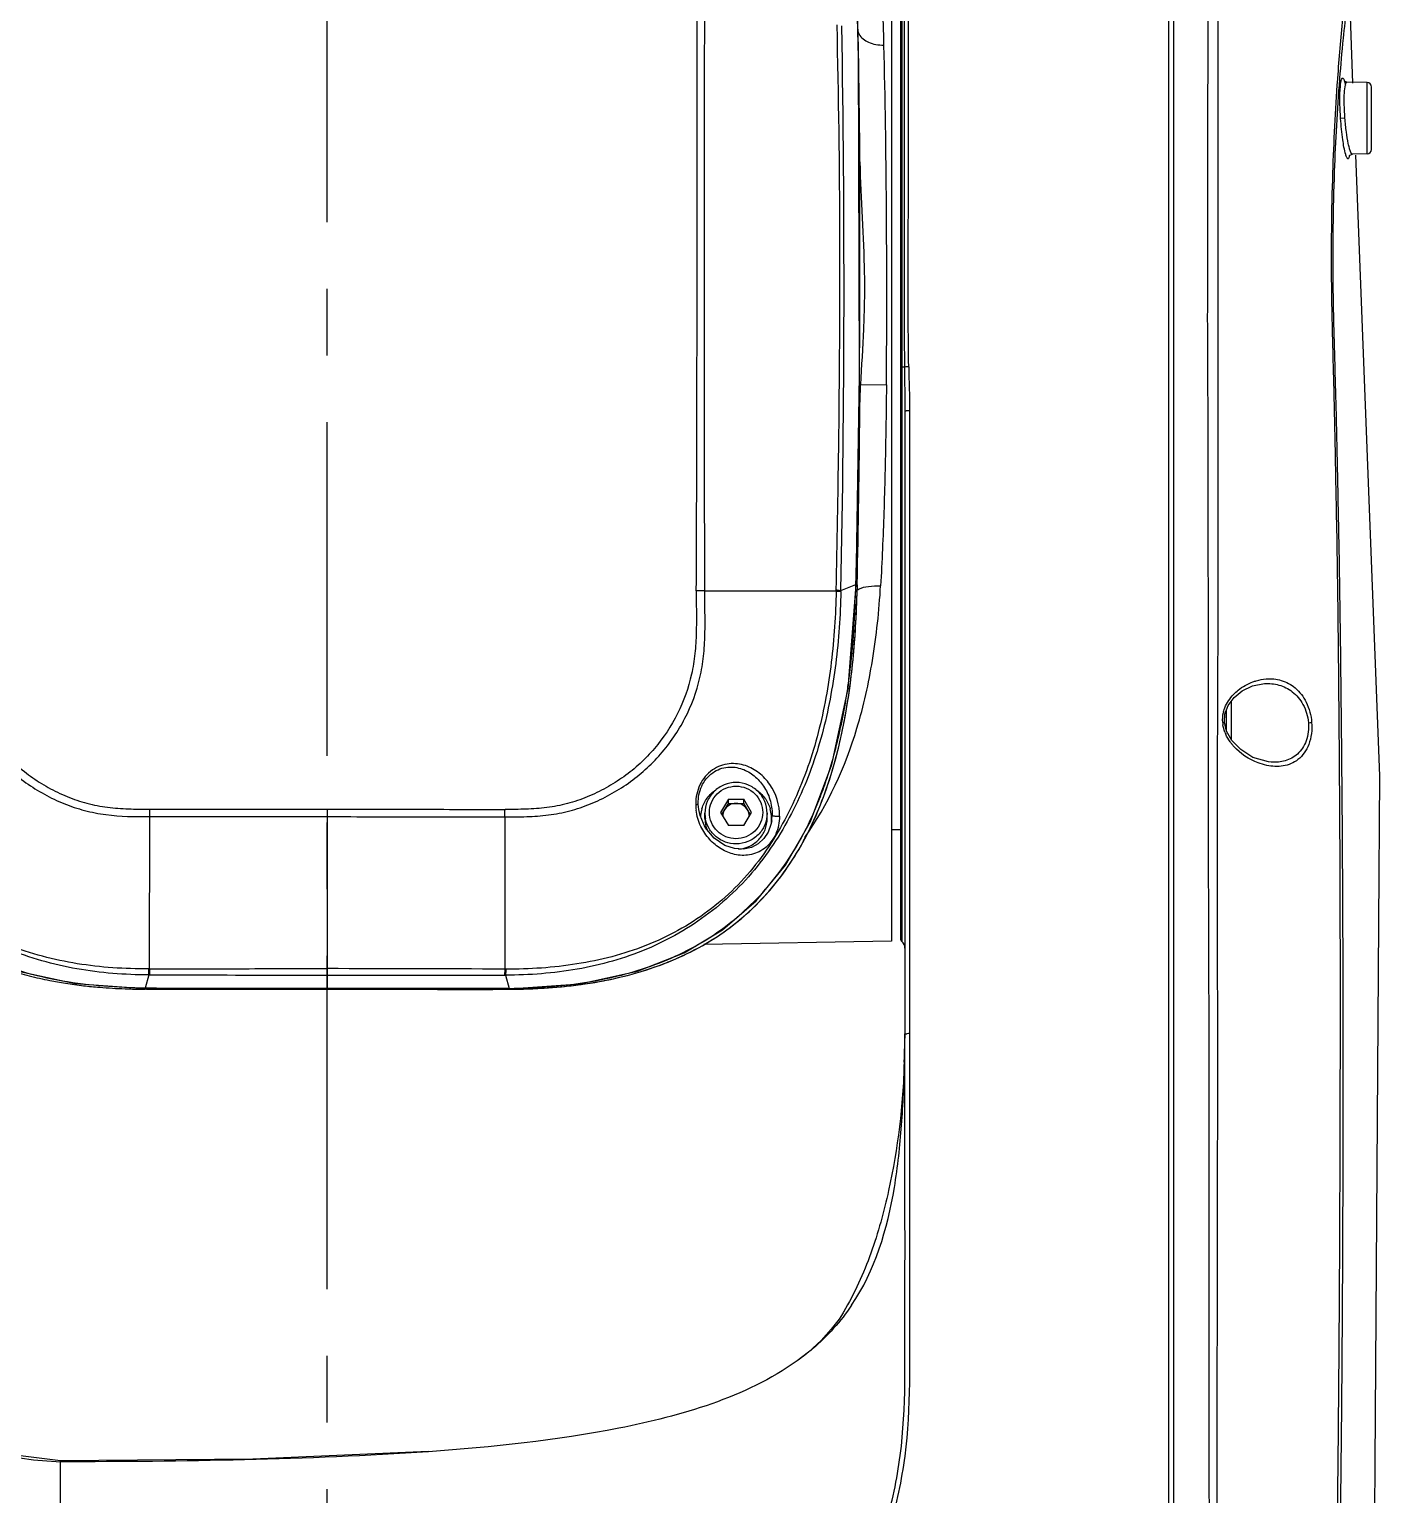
# Model space of a CAD drawing. Header units: millimetres. Extents: x 5828 to 6704, y 123 to 421.
# Drawn here: x 6362.59 to 6370.18, y 271.74 to 279.99 of the extents above; entities that cross this region are included whole.
import ezdxf

# ---------------------------------------------------------------- set-up
doc = ezdxf.new("R2010")
doc.units = ezdxf.units.MM
doc.linetypes.add('CENTER', pattern=[0.6, 0.375, -0.075, 0.075, -0.075])
doc.layers.add('中心线', color=7, linetype='Continuous')
doc.layers.add('外形图', color=7, linetype='Continuous')

msp = doc.modelspace()

# ---------------------------------------------------------------- linework, layer by layer
at = {"layer": '中心线', "linetype": 'CENTER', "ltscale": 5}
msp.add_line((6364.2624, 227.9015), (6364.2624, 284.2012), dxfattribs=at)
at = {"layer": '外形图', "color": 7, "linetype": 'Continuous'}
for p, q in [((6367.2507, 279.8651), (6367.2003, 281.7132)), ((6367.4374, 281.7116), (6367.4374, 274.8586)), ((6367.4874, 281.2616), (6367.4874, 274.8747)), ((6367.4959, 281.1073), (6367.4958, 274.856)), ((6368.9974, 265.6847), (6368.9974, 281.0955)), ((6369.0242, 281.1024), (6369.0242, 269.1955)), ((6370.0332, 279.6844), (6370.0127, 280.2149)), ((6367.2498, 279.8949), (6367.2482, 279.9871)), ((6367.2499, 279.8949), (6367.2484, 279.9871)), ((6367.2508, 279.8397), (6367.2499, 279.8949)), ((6367.2572, 278.0427), (6367.2507, 279.8651)), ((6369.9459, 279.7125), (6369.9454, 279.706)), ((6369.9578, 279.7115), (6369.9573, 279.7051)), ((6370.1129, 279.6875), (6369.9991, 279.6895)), ((6370.1129, 279.2866), (6370.1129, 279.6875)), ((6370.1374, 279.3116), (6370.1374, 279.6625)), ((6369.9879, 279.4871), (6369.9636, 279.4854)), ((6370.1129, 279.2866), (6370.0296, 279.2852)), ((6367.2572, 279.2395), (6367.2571, 279.2424)), ((6367.2574, 279.2395), (6367.2574, 279.2424)), ((6367.2595, 279.2424), (6367.2595, 279.2396)), ((6367.2376, 276.8632), (6367.2572, 278.0427)), ((6367.5094, 278.087), (6367.5099, 278.0531)), ((6367.5099, 278.0531), (6367.5105, 278.0195)), ((6367.5105, 278.0195), (6367.511, 277.9859)), ((6367.2544, 277.8168), (6367.2559, 277.9647)), ((6367.2634, 277.9885), (6367.4087, 277.9871)), ((6367.2591, 277.8344), (6367.2592, 277.8441)), ((6367.5124, 277.8386), (6367.5124, 274.3134)), ((6367.5385, 277.841), (6367.538, 274.3381)), ((6367.1522, 276.8309), (6367.2367, 276.8644)), ((6367.1924, 276.2802), (6367.2376, 276.8632)), ((6367.2355, 276.8355), (6367.2367, 276.8644)), ((6367.2358, 276.8354), (6367.2367, 276.8644)), ((6367.2367, 276.8644), (6367.2376, 276.8632)), ((6367.2441, 276.863), (6367.2436, 276.837)), ((6366.3864, 276.8283), (6367.1256, 276.8278)), ((6367.1256, 276.8278), (6367.1257, 276.8341)), ((6369.535, 276.3074), (6369.5353, 276.3074)), ((6369.3315, 276.184), (6369.3647, 276.2285)), ((6369.3474, 276.2053), (6369.3474, 275.9939)), ((6369.2182, 276.1621), (6369.2181, 276.0121)), ((6369.3102, 276.0891), (6369.3129, 276.1344)), ((6369.3129, 276.1344), (6369.3315, 276.184)), ((6369.3224, 276.0383), (6369.3224, 276.1597)), ((6369.3219, 276.0392), (6369.3102, 276.0891)), ((6369.3514, 275.9869), (6369.3219, 276.0392)), ((6369.4013, 275.9354), (6369.3514, 275.9869)), ((6366.3496, 275.6296), (6366.3496, 275.6327)), ((6366.3524, 275.5982), (6366.3496, 275.6296)), ((6366.5191, 275.6561), (6366.4758, 275.5823)), ((6366.4824, 275.571), (6366.5191, 275.6335)), ((6366.5191, 275.6335), (6366.5191, 275.6561)), ((6366.5191, 275.6561), (6366.6057, 275.6561)), ((6366.5191, 275.6335), (6366.6057, 275.6335)), ((6366.6057, 275.6335), (6366.6057, 275.6561)), ((6366.649, 275.5823), (6366.6057, 275.6561)), ((6366.6057, 275.6335), (6366.6424, 275.571)), ((6363.2623, 275.5587), (6363.2618, 274.7023)), ((6363.2623, 275.5587), (6363.2622, 275.2494)), ((6364.2623, 275.5586), (6364.2618, 274.5897)), ((6364.2624, 275.6004), (6364.2623, 275.5586)), ((6365.2623, 275.5574), (6365.2618, 274.701)), ((6366.3525, 275.5979), (6366.3524, 275.5982)), ((6366.3597, 275.5648), (6366.3524, 275.5982)), ((6366.3893, 275.4977), (6366.3597, 275.5648)), ((6366.3874, 275.5475), (6366.3874, 275.5779)), ((6366.4758, 275.5823), (6366.5191, 275.5084)), ((6366.6057, 275.5084), (6366.649, 275.5823)), ((6366.7374, 275.5475), (6366.7374, 275.5779)), ((6366.7657, 275.5688), (6366.7656, 275.5654)), ((6366.6057, 275.5084), (6366.5191, 275.5084)), ((6366.7629, 275.5359), (6366.7629, 275.5358)), ((6367.4374, 275.4871), (6367.4874, 275.4871)), ((6367.4374, 274.8586), (6366.3811, 274.8401)), ((6363.2586, 274.6683), (6363.2383, 274.5937)), ((6363.2586, 274.6683), (6363.2639, 274.6683)), ((6365.2597, 274.667), (6365.2651, 274.667)), ((6365.2651, 274.667), (6365.2853, 274.5924)), ((6363.2383, 274.5938), (6363.2383, 274.5915)), ((6363.2383, 274.5915), (6363.4012, 274.5906)), ((6363.2451, 274.588), (6363.2383, 274.588)), ((6363.2451, 274.5876), (6363.2383, 274.5877)), ((6363.3995, 274.5872), (6363.2451, 274.5873)), ((6363.4012, 274.5906), (6364.2618, 274.5897)), ((6364.2618, 274.5877), (6364.264, 274.5877)), ((6364.2618, 274.5871), (6364.264, 274.5871)), ((6365.2853, 274.5924), (6365.2853, 274.5902)), ((6365.2853, 274.5908), (6365.3004, 274.5912)), ((6365.2853, 274.588), (6365.3005, 274.5882)), ((6367.5103, 274.205), (6367.512, 274.3018)), ((6367.512, 274.3018), (6367.5124, 274.3371)), ((6367.5383, 274.3381), (6367.5382, 274.3373)), ((6367.5383, 274.3381), (6367.5383, 274.3373)), ((6367.5091, 274.1771), (6367.5103, 274.205)), ((6367.5097, 274.1771), (6367.5103, 274.205)), ((6367.5124, 272.7854), (6367.5124, 272.7921)), ((6367.5382, 272.7919), (6367.5382, 272.7861)), ((6367.5382, 272.7919), (6367.5382, 272.7861)), ((6362.7624, 271.9361), (6362.7624, 271.9361)), ((6362.7624, 271.9306), (6362.7624, 271.9361)), ((6362.7624, 270.0441), (6362.7624, 271.9306))]:
    msp.add_line(p, q, dxfattribs=at)
for points in [[(6369.9991, 279.6895), (6369.9971, 279.6896), (6369.9853, 279.6948), (6369.9833, 279.6971)], [(6369.9428, 267.0403), (6370.155, 271.3683), (6370.1834, 275.7884), (6370.0488, 279.2796)], [(6370.0126, 279.2782), (6370.0116, 279.275), (6370.0146, 279.279), (6370.0296, 279.2852)], [(6367.5382, 277.841), (6367.5381, 275.5073), (6367.5383, 274.3381)], [(6365.2853, 274.5902), (6365.6839, 274.6187), (6366.0079, 274.6894), (6366.2697, 274.7918), (6366.4868, 274.9221), (6366.6764, 275.086), (6366.8405, 275.2852), (6366.981, 275.5312), (6367.1012, 275.8518), (6367.1924, 276.2802)], [(6369.3647, 276.2285), (6369.4102, 276.2658), (6369.4679, 276.2939), (6369.535, 276.3074)], [(6369.5722, 275.8648), (6369.5579, 275.8662), (6369.4703, 275.8922), (6369.4013, 275.9354)], [(6366.7629, 275.5358), (6366.7586, 275.5144), (6366.7423, 275.4706), (6366.7189, 275.4352), (6366.6875, 275.4061), (6366.6487, 275.3858), (6366.6043, 275.3761), (6366.5545, 275.3786), (6366.4992, 275.3967), (6366.4393, 275.4371), (6366.3893, 275.4977)], [(6362.2501, 274.7964), (6362.5159, 274.6916), (6362.8453, 274.6198), (6363.2383, 274.5915)], [(6364.2618, 274.5896), (6365.1243, 274.5895), (6365.2853, 274.5902)], [(6367.5102, 274.2005), (6367.5098, 274.1867), (6367.5095, 274.1771)], [(6367.1677, 272.7725), (6367.1649, 272.7677), (6367.1421, 272.7329), (6367.0985, 272.6755), (6367.0413, 272.6122), (6366.9705, 272.5471), (6366.9063, 272.4973)], [(6362.7624, 271.9358), (6362.415, 271.978), (6362.0449, 272.0961), (6361.9777, 272.1275)], [(6364.8317, 271.9869), (6363.8432, 271.9455), (6362.7624, 271.9361)]]:
    msp.add_lwpolyline(points, dxfattribs=at)
for centre, radius, start, end in [((6290.0438, 278.6867), 77.2156, 0.96495, 1.507133), ((6283.7242, 278.5493), 83.4457, 358.820031, 1.000378), ((6288.2093, 278.5621), 79.0531, 0.49308, 1.032861), ((6289.9656, 278.6873), 77.2938, 0.411466, 0.854289), ((6370.1124, 279.6625), 0.025, 0, 89), ((6370.1124, 279.3116), 0.025, 271, 0), ((6290.8862, 278.6856), 76.3733, 359.549898, 0.415589), ((6288.2196, 278.5621), 79.0428, 358.76833, 359.472539), ((6348.1692, 277.4306), 19.0759, 358.29921, 358.65382), ((6366.3153, 274.3673), 2.462, 88.34461, 89.44737), ((6364.089, 276.8918), 3.0638, 358.73835, 358.86026), ((6363.5249, 276.8195), 3.7053, 350.94043, 352.28381), ((6369.5495, 276.0653), 0.261, 135.75283, 138.4648), ((6369.4821, 276.104), 0.1824, 166.24301, 167.13634), ((6369.4928, 276.1053), 0.1933, 185.02057, 188.90282), ((6369.5176, 276.1105), 0.2187, 200.38816, 203.56233), ((6369.5135, 279.577), 3.5002, 274.40234, 274.70625), ((6369.5902, 276.1581), 0.3057, 218.62759, 221.93562), ((6364.662, 276.5766), 2.5418, 341.66011, 345.10081), ((6364.8934, 276.5003), 2.2981, 338.88432, 341.6484), ((6366.5849, 275.6304), 0.2494, 179.94509, 181.07179), ((6366.6069, 275.6289), 0.2714, 180.66923, 187.07484), ((6366.8815, 275.605), 3.6194, 180.0694, 180.73272), ((6361.6226, 275.6085), 3.6401, 359.19577, 359.85531), ((6366.5579, 275.5473), 0.1955, 165.58985, 177.44764), ((6366.5562, 275.5477), 0.1938, 163.31648, 165.58084), ((6366.5577, 275.578), 0.1702, 180.02271, 190.17055), ((6366.56, 275.5597), 0.0726, 169.82427, 179.32838), ((6366.5648, 275.5597), 0.0726, 0.67162, 10.17573), ((6366.567, 275.5473), 0.1954, 5.10256, 16.65669), ((6366.5692, 275.5475), 0.1933, 359.9702, 5.10189), ((6366.5697, 275.5475), 0.1927, 356.52725, 359.95744), ((6366.5188, 275.573), 0.2469, 351.37239, 358.2391), ((6366.5678, 275.5476), 0.1946, 353.37452, 356.52843), ((6367.5124, 274.8747), 0.025, 180, 228.18969), ((6367.4624, 274.8188), 0.05, 0, 48.18969), ((6363.0955, 276.6743), 2.0747, 254.18581, 255.79917), ((6363.1251, 276.7935), 2.1976, 255.81384, 258.88728), ((6363.1506, 276.921), 2.3276, 258.87648, 261.10242), ((6363.2635, 277.3403), 2.6381, 269.84277, 269.96356), ((6363.9698, -18.0404), 292.7442, 89.747129, 89.942849), ((6365.2636, 277.3391), 2.6381, 269.96178, 270.08257), ((6365.344, 276.9646), 2.3675, 277.11015, 281.83978), ((6365.3966, 276.7038), 2.1015, 281.89438, 284.35402), ((6363.1704, 277.0494), 2.4575, 261.11036, 263.49769), ((6363.2024, 277.3316), 2.7415, 263.50086, 265.39824), ((6363.2481, 277.9356), 3.3473, 265.44743, 267.89854), ((6363.2989, 279.2256), 4.6383, 267.85632, 268.90723), ((6363.3226, 280.3472), 5.7601, 268.8845, 269.16148), ((6363.9979, -143.3121), 417.8992, 89.963826, 90.08205), ((6365.1865, 282.0811), 7.4937, 270.52902, 270.75512), ((6365.2295, 278.7085), 4.1164, 270.77568, 271.59823), ((6365.3462, 277.0983), 2.507, 277.34493, 278.1172), ((6362.6717, 274.3375), 4.8407, 359.69956, 359.8962), ((6367.5372, 273.7925), 0.5456, 89.88824, 91.25498)]:
    msp.add_arc(centre, radius, start, end, dxfattribs=at)
for points, knots in [([(6367.3945, 279.898), (6367.3906, 280.0507), (6367.3833, 280.2681), (6367.3631, 280.5412), (6367.3445, 280.7087), (6367.3217, 280.8488), (6367.2954, 280.9602), (6367.2702, 281.0341), (6367.2485, 281.0774), (6367.2376, 281.0938), (6367.232, 281.1004)], [0, 0, 0, 0, 0.374497, 0.533436, 0.671563, 0.7878, 0.881402, 0.952012, 0.97877, 1, 1, 1, 1]), ([(6367.5083, 281.0598), (6367.5096, 280.7055), (6367.509, 279.7145), (6367.5074, 278.7236), (6367.5094, 278.087)], [0, 0, 0, 0, 0.357581, 1, 1, 1, 1]), ([(6367.5337, 278.0892), (6367.5315, 278.2716), (6367.5295, 278.5434), (6367.532, 278.9023), (6367.5319, 279.243), (6367.5324, 279.6419), (6367.5337, 280.1797), (6367.5325, 280.6659), (6367.5329, 281.0047), (6367.5315, 281.1175)], [0, 0, 0, 0, 0.180723, 0.269269, 0.355458, 0.518321, 0.664355, 0.88825, 1, 1, 1, 1]), ([(6369.2205, 281.0889), (6369.2199, 281.0889), (6369.2206, 281.0866), (6369.2202, 281.0848), (6369.2203, 281.0798), (6369.22, 281.0719), (6369.22, 281.0595), (6369.2198, 281.0437), (6369.2197, 281.0155), (6369.2196, 280.9717), (6369.2195, 280.9089), (6369.2193, 280.8329), (6369.219, 280.744), (6369.2185, 280.6426), (6369.2179, 280.5291), (6369.2171, 280.355), (6369.2168, 280.1112), (6369.2161, 279.7906), (6369.2148, 279.437), (6369.2148, 279.057), (6369.2144, 278.6577), (6369.2131, 278.247), (6369.2178, 277.6922), (6369.216, 277.1361), (6369.2192, 276.5797), (6369.2187, 276.3013), (6369.2184, 276.1621)], [0, 0, 0, 0, 0.000355, 0.000801, 0.001426, 0.003214, 0.00572, 0.00894, 0.012872, 0.022863, 0.035632, 0.051091, 0.069162, 0.089769, 0.112834, 0.138264, 0.195794, 0.261282, 0.333492, 0.411082, 0.492671, 0.576631, 0.661198, 0.830496, 0.915233, 1, 1, 1, 1]), ([(6369.2701, 281.0716), (6369.2696, 281.0719), (6369.2706, 281.0673), (6369.2695, 281.0641), (6369.2701, 281.0539), (6369.2698, 281.0418), (6369.27, 281.0254), (6369.27, 280.9967), (6369.2704, 280.9518), (6369.2708, 280.8876), (6369.2712, 280.8098), (6369.2715, 280.7188), (6369.2716, 280.6151), (6369.2716, 280.4992), (6369.2718, 280.3215), (6369.2727, 280.073), (6369.2731, 279.7465), (6369.2726, 279.3871), (6369.2735, 279.0017), (6369.2733, 278.5976), (6369.272, 278.1829), (6369.2741, 277.7638), (6369.2719, 277.3438), (6369.272, 276.9235), (6369.2725, 276.503), (6369.2702, 276.0823), (6369.2687, 275.6614), (6369.2688, 275.0999), (6369.2716, 274.1168), (6369.2683, 272.993), (6369.2675, 271.8691), (6369.2688, 271.0261), (6369.2678, 270.1831), (6369.2695, 269.6211), (6369.2695, 269.3402)], [0, 0, 0, 0, 0.00015, 0.000609, 0.001376, 0.002451, 0.003833, 0.005521, 0.009809, 0.015293, 0.021939, 0.029709, 0.038562, 0.048459, 0.059361, 0.083998, 0.11201, 0.142848, 0.175901, 0.21058, 0.246173, 0.281953, 0.31775, 0.353575, 0.389425, 0.425285, 0.461163, 0.497057, 0.568877, 0.712568, 0.784428, 0.856292, 0.928149, 1, 1, 1, 1]), ([(6366.339, 276.8292), (6366.3406, 277.1416), (6366.3422, 277.7662), (6366.3443, 279.0148), (6366.3443, 279.951), (6366.3413, 280.575)], [0, 0, 0, 0, 0.250205, 0.500283, 1, 1, 1, 1]), ([(6366.3864, 276.8283), (6366.3862, 277.1407), (6366.3847, 277.7655), (6366.3844, 278.7023), (6366.3847, 279.6384), (6366.3873, 280.2623), (6366.3889, 280.5741)], [0, 0, 0, 0, 0.250238, 0.500337, 0.750271, 1, 1, 1, 1]), ([(6369.9954, 280.2282), (6369.9869, 280.1682), (6369.9692, 279.9963), (6369.954, 279.8243), (6369.9459, 279.7125)], [0, 0, 0, 0, 0.351002, 1, 1, 1, 1]), ([(6370.0127, 280.2147), (6370.0122, 280.2223), (6369.9994, 280.1394), (6369.9954, 280.097), (6369.9735, 279.9056), (6369.9637, 279.7866), (6369.9578, 279.7115)], [0, 0, 0, 0, 0.044754, 0.231503, 0.553661, 1, 1, 1, 1]), ([(6367.1257, 276.8341), (6367.1315, 277.099), (6367.1434, 277.7611), (6367.1507, 278.8202), (6367.1404, 279.6145), (6367.1307, 280.0114)], [0, 0, 0, 0, 0.25015, 0.62516, 1, 1, 1, 1]), ([(6367.2544, 279.9593), (6367.2653, 279.9389), (6367.299, 279.9152), (6367.3494, 279.9006), (6367.3792, 279.898), (6367.3945, 279.898)], [0, 0, 0, 0, 0.439252, 0.710324, 1, 1, 1, 1]), ([(6367.4087, 277.9871), (6367.4111, 278.3235), (6367.4108, 278.9606), (6367.4023, 279.5976), (6367.3945, 279.898)], [0, 0, 0, 0, 0.528201, 1, 1, 1, 1]), ([(6369.9454, 279.706), (6369.9328, 279.5309), (6369.9132, 279.1437), (6369.9079, 278.6425), (6369.9182, 278.2027), (6369.9278, 277.8606), (6369.9339, 277.5173), (6369.9433, 277.0593), (6369.9505, 276.486), (6369.9563, 275.7974), (6369.9601, 275.108), (6369.9608, 274.1875), (6369.9577, 273.0357), (6369.948, 271.8832), (6369.9371, 270.9607), (6369.9243, 270.2686), (6369.9101, 269.5766), (6369.8962, 269.1153), (6369.8891, 268.8847)], [0, 0, 0, 0, 0.048658, 0.107431, 0.138878, 0.170589, 0.202292, 0.234042, 0.297585, 0.36121, 0.424914, 0.488678, 0.616358, 0.744184, 0.808133, 0.872092, 0.936049, 1, 1, 1, 1]), ([(6369.9573, 279.7051), (6369.9439, 279.5331), (6369.9225, 279.1499), (6369.9162, 278.6527), (6369.9269, 278.2137), (6369.9371, 277.8712), (6369.9444, 277.5275), (6369.954, 277.0688), (6369.9627, 276.4948), (6369.9699, 275.8053), (6369.9746, 275.115), (6369.9771, 274.1934), (6369.9752, 273.0403), (6369.9642, 271.6556), (6369.9446, 270.5013), (6369.9218, 269.5777), (6369.9061, 269.116), (6369.8981, 268.8851)], [0, 0, 0, 0, 0.047825, 0.106341, 0.137795, 0.169558, 0.201311, 0.233106, 0.29674, 0.360452, 0.424243, 0.488089, 0.615925, 0.743895, 0.87194, 0.935971, 1, 1, 1, 1]), ([(6369.9636, 279.4854), (6369.9613, 279.5189), (6369.9588, 279.5791), (6369.9598, 279.6395), (6369.9621, 279.666)], [0, 0, 0, 0, 0.557783, 1, 1, 1, 1]), ([(6369.9621, 279.666), (6369.9626, 279.6714), (6369.9636, 279.6811), (6369.9656, 279.6939), (6369.9681, 279.7035), (6369.9703, 279.7097), (6369.9741, 279.7136), (6369.9787, 279.711), (6369.9815, 279.7054), (6369.9834, 279.7007), (6369.9844, 279.6978)], [0, 0, 0, 0, 0.237275, 0.42902, 0.572926, 0.669023, 0.724904, 0.77644, 0.86483, 1, 1, 1, 1]), ([(6369.9879, 279.4871), (6369.9859, 279.5129), (6369.9835, 279.5608), (6369.9837, 279.623), (6369.988, 279.6644), (6369.9926, 279.6837), (6369.9971, 279.6895), (6369.9991, 279.6895)], [0, 0, 0, 0, 0.377859, 0.697531, 0.911937, 0.970823, 1, 1, 1, 1]), ([(6369.9844, 279.6978), (6369.985, 279.6961), (6369.9875, 279.688), (6369.9895, 279.6796), (6369.9909, 279.6731)], [0, 0, 0, 0, 0.210319, 1, 1, 1, 1]), ([(6369.9924, 279.2824), (6369.9843, 279.3096), (6369.9734, 279.3774), (6369.9663, 279.4454), (6369.9636, 279.4854)], [0, 0, 0, 0, 0.414136, 1, 1, 1, 1]), ([(6370.0296, 279.2852), (6370.0274, 279.2852), (6370.0225, 279.291), (6370.0179, 279.3022), (6370.0121, 279.321), (6370.0038, 279.3571), (6369.9948, 279.4132), (6369.9899, 279.4611), (6369.9879, 279.4871)], [0, 0, 0, 0, 0.030565, 0.091508, 0.184824, 0.307883, 0.625809, 1, 1, 1, 1]), ([(6370.0125, 279.2728), (6370.012, 279.2704), (6370.011, 279.2664), (6370.0091, 279.2617), (6370.0068, 279.2585), (6370.0032, 279.2587), (6370.0006, 279.2619), (6369.9963, 279.2695), (6369.994, 279.2769), (6369.9924, 279.2824)], [0, 0, 0, 0, 0.161634, 0.275842, 0.348664, 0.404688, 0.48586, 0.610417, 1, 1, 1, 1]), ([(6367.2595, 279.2396), (6367.2605, 279.1352), (6367.2723, 278.9268), (6367.285, 278.6662), (6367.2847, 278.4575), (6367.2778, 278.2489), (6367.2679, 278.0926), (6367.2634, 277.9884)], [0, 0, 0, 0, 0.249991, 0.499985, 0.62499, 0.74999, 1, 1, 1, 1]), ([(6367.5094, 278.087), (6367.5086, 278.0869), (6367.504, 278.0866), (6367.4995, 278.0865), (6367.4958, 278.0864)], [0, 0, 0, 0, 0.180246, 1, 1, 1, 1]), ([(6367.5337, 278.0892), (6367.5311, 278.0892), (6367.523, 278.0888), (6367.5147, 278.0886), (6367.5094, 278.087)], [0, 0, 0, 0, 0.317052, 1, 1, 1, 1]), ([(6367.4087, 277.9871), (6367.4076, 277.8908), (6367.404, 277.652), (6367.3959, 277.2752), (6367.3835, 276.9948), (6367.3757, 276.857)], [0, 0, 0, 0, 0.255371, 0.633723, 1, 1, 1, 1]), ([(6367.2399, 276.9824), (6367.2432, 277.1215), (6367.2481, 277.3996), (6367.2527, 277.6777), (6367.2544, 277.8168)], [0, 0, 0, 0, 0.499979, 1, 1, 1, 1]), ([(6367.5382, 277.841), (6367.535, 277.841), (6367.5291, 277.8409), (6367.5206, 277.8406), (6367.5162, 277.8397), (6367.5124, 277.8393), (6367.5124, 277.8386)], [0, 0, 0, 0, 0.375535, 0.698095, 0.915869, 1, 1, 1, 1]), ([(6366.9487, 275.4414), (6367.0818, 275.6255), (6367.2312, 275.9598), (6367.3392, 276.4462), (6367.3675, 276.7166), (6367.3757, 276.857)], [0, 0, 0, 0, 0.455983, 0.717657, 1, 1, 1, 1]), ([(6367.2544, 276.8392), (6367.2708, 276.8471), (6367.3117, 276.8564), (6367.3528, 276.8579), (6367.3757, 276.857)], [0, 0, 0, 0, 0.442814, 1, 1, 1, 1]), ([(6363.2586, 274.6683), (6363.1233, 274.6688), (6362.8523, 274.6892), (6362.5239, 274.7817), (6362.2813, 274.902), (6362.1121, 275.0143), (6361.9583, 275.1468), (6361.8243, 275.2991), (6361.71, 275.4665), (6361.6143, 275.645), (6361.5368, 275.8321), (6361.4767, 276.0256), (6361.4322, 276.2233), (6361.3906, 276.4903), (6361.3774, 276.693), (6361.3744, 276.8281)], [0, 0, 0, 0, 0.125223, 0.250322, 0.312899, 0.375388, 0.437824, 0.500249, 0.562683, 0.625076, 0.687463, 0.749891, 0.812385, 0.874902, 1, 1, 1, 1]), ([(6363.2569, 274.7023), (6363.123, 274.7018), (6362.8551, 274.7191), (6362.5287, 274.8033), (6362.2863, 274.9169), (6362.1174, 275.0257), (6361.9648, 275.1566), (6361.833, 275.3087), (6361.7222, 275.4766), (6361.6301, 275.6555), (6361.5558, 275.8423), (6361.479, 276.0991), (6361.4206, 276.4299), (6361.4037, 276.6976), (6361.4009, 276.8315)], [0, 0, 0, 0, 0.12507, 0.249835, 0.312238, 0.374607, 0.437015, 0.499484, 0.562034, 0.624582, 0.687132, 0.749702, 0.874829, 1, 1, 1, 1]), ([(6362.14, 276.831), (6362.1399, 276.7903), (6362.1388, 276.7087), (6362.1372, 276.5864), (6362.1436, 276.4641), (6362.1703, 276.3031), (6362.2413, 276.1102), (6362.3571, 275.9408), (6362.4707, 275.824), (6362.5664, 275.7476), (6362.6703, 275.6828), (6362.7806, 275.6294), (6362.8971, 275.591), (6363.0577, 275.5598), (6363.1808, 275.5582), (6363.2623, 275.5587)], [0, 0, 0, 0, 0.062577, 0.125158, 0.187726, 0.250254, 0.374971, 0.499661, 0.562117, 0.624558, 0.687081, 0.749618, 0.812177, 0.874844, 1, 1, 1, 1]), ([(6362.1874, 276.8319), (6362.1875, 276.7926), (6362.187, 276.714), (6362.1865, 276.5962), (6362.1927, 276.4784), (6362.2176, 276.3232), (6362.2837, 276.1367), (6362.393, 275.9718), (6362.5011, 275.858), (6362.5926, 275.7836), (6362.6924, 275.7208), (6362.7986, 275.6695), (6362.9102, 275.6311), (6363.0264, 275.6091), (6363.1441, 275.6012), (6363.2227, 275.6005), (6363.262, 275.6006)], [0, 0, 0, 0, 0.062593, 0.125192, 0.187773, 0.25032, 0.375087, 0.49979, 0.562242, 0.6247, 0.687176, 0.749678, 0.812203, 0.874764, 0.93737, 1, 1, 1, 1]), ([(6365.2623, 275.5574), (6365.3031, 275.5571), (6365.3847, 275.5577), (6365.507, 275.5657), (6365.6275, 275.5885), (6365.7437, 275.6276), (6365.854, 275.6806), (6365.9581, 275.7449), (6366.0538, 275.8213), (6366.1679, 275.9377), (6366.2838, 276.1072), (6366.3555, 276.3001), (6366.3821, 276.4612), (6366.3884, 276.5836), (6366.388, 276.706), (6366.3866, 276.7875), (6366.3864, 276.8283)], [0, 0, 0, 0, 0.062587, 0.125178, 0.187721, 0.250249, 0.312728, 0.37519, 0.437622, 0.500051, 0.624776, 0.749696, 0.812252, 0.874838, 0.937447, 1, 1, 1, 1]), ([(6366.339, 276.8292), (6366.3388, 276.7899), (6366.3392, 276.7113), (6366.3395, 276.5935), (6366.3332, 276.4757), (6366.3081, 276.3205), (6366.2417, 276.1341), (6366.1323, 275.9693), (6366.0239, 275.8558), (6365.9324, 275.7814), (6365.8325, 275.7188), (6365.7263, 275.6675), (6365.6145, 275.6293), (6365.4984, 275.6075), (6365.3806, 275.5998), (6365.302, 275.5991), (6365.2627, 275.5993)], [0, 0, 0, 0, 0.062592, 0.125191, 0.187772, 0.250319, 0.375086, 0.499792, 0.562243, 0.624701, 0.687181, 0.749686, 0.81221, 0.874767, 0.93737, 1, 1, 1, 1]), ([(6367.1521, 276.8244), (6367.1491, 276.6893), (6367.1354, 276.4866), (6367.0935, 276.2197), (6367.0488, 276.0221), (6366.9885, 275.8288), (6366.9108, 275.6419), (6366.8149, 275.4635), (6366.7003, 275.2964), (6366.5662, 275.144), (6366.4124, 275.0114), (6366.2427, 274.8998), (6366.0001, 274.7792), (6365.7369, 274.7059), (6365.4683, 274.6722), (6365.3328, 274.6672), (6365.2651, 274.667)], [0, 0, 0, 0, 0.125065, 0.187569, 0.250022, 0.312419, 0.374771, 0.437131, 0.499548, 0.562002, 0.624434, 0.686971, 0.749575, 0.874662, 0.937328, 1, 1, 1, 1]), ([(6367.1256, 276.8278), (6367.1225, 276.6939), (6367.1098, 276.493), (6367.07, 276.228), (6367.0273, 276.0315), (6366.9696, 275.839), (6366.895, 275.6523), (6366.8027, 275.4737), (6366.6917, 275.3059), (6366.5596, 275.154), (6366.4071, 275.0228), (6366.2377, 274.9147), (6365.9952, 274.8009), (6365.6686, 274.7174), (6365.4007, 274.7003), (6365.2668, 274.701)], [0, 0, 0, 0, 0.125149, 0.187735, 0.250301, 0.312843, 0.375365, 0.43789, 0.500423, 0.562925, 0.625339, 0.687753, 0.750186, 0.874934, 1, 1, 1, 1]), ([(6365.2853, 274.5875), (6365.3571, 274.5884), (6365.5005, 274.5928), (6365.7148, 274.6149), (6365.9263, 274.6558), (6366.1325, 274.7181), (6366.3299, 274.804), (6366.5131, 274.9167), (6366.6769, 275.0557), (6366.8176, 275.2173), (6366.9339, 275.3967), (6367.0571, 275.6526), (6367.1603, 275.9931), (6367.2246, 276.4131), (6367.2406, 276.6957), (6367.2436, 276.837)], [0, 0, 0, 0, 0.063014, 0.126021, 0.189005, 0.251954, 0.314838, 0.377592, 0.44023, 0.502748, 0.56514, 0.627432, 0.751688, 0.875859, 1, 1, 1, 1]), ([(6365.7002, 274.6163), (6365.8249, 274.6341), (6366.0721, 274.6884), (6366.4201, 274.8419), (6366.7165, 275.0801), (6366.9389, 275.3862), (6367.087, 275.7315), (6367.1783, 276.0943), (6367.2278, 276.4644), (6367.2409, 276.7128), (6367.2436, 276.837)], [0, 0, 0, 0, 0.126143, 0.251962, 0.377298, 0.502179, 0.626776, 0.751232, 0.87563, 1, 1, 1, 1]), ([(6367.1256, 276.8278), (6367.1285, 276.8275), (6367.1373, 276.8266), (6367.1462, 276.8257), (6367.1521, 276.8244)], [0, 0, 0, 0, 0.32249, 1, 1, 1, 1]), ([(6367.1257, 276.8341), (6367.1286, 276.8339), (6367.1374, 276.833), (6367.1463, 276.8321), (6367.1522, 276.8309)], [0, 0, 0, 0, 0.322628, 1, 1, 1, 1]), ([(6367.1966, 276.322), (6367.2081, 276.4071), (6367.2254, 276.578), (6367.233, 276.7496), (6367.2358, 276.8354)], [0, 0, 0, 0, 0.499988, 1, 1, 1, 1]), ([(6367.2417, 276.8316), (6367.2427, 276.8323), (6367.2467, 276.8352), (6367.251, 276.8376), (6367.2544, 276.8392)], [0, 0, 0, 0, 0.231985, 1, 1, 1, 1]), ([(6369.3625, 276.2474), (6369.3704, 276.2555), (6369.4024, 276.2844), (6369.4408, 276.3059), (6369.4706, 276.3169)], [0, 0, 0, 0, 0.262964, 1, 1, 1, 1]), ([(6369.4706, 276.3169), (6369.4767, 276.3191), (6369.5007, 276.3271), (6369.5258, 276.3319), (6369.5446, 276.3334)], [0, 0, 0, 0, 0.255646, 1, 1, 1, 1]), ([(6369.5353, 276.3074), (6369.5626, 276.3088), (6369.6187, 276.3036), (6369.6981, 276.2641), (6369.76, 276.1889), (6369.7791, 276.1226), (6369.7821, 276.0871)], [0, 0, 0, 0, 0.223964, 0.452822, 0.707771, 1, 1, 1, 1]), ([(6369.5446, 276.3334), (6369.5731, 276.3357), (6369.6326, 276.3305), (6369.7159, 276.2853), (6369.7787, 276.2005), (6369.7976, 276.1277), (6369.8006, 276.0886)], [0, 0, 0, 0, 0.217861, 0.443046, 0.700518, 1, 1, 1, 1]), ([(6369.305, 276.1474), (6369.3061, 276.1521), (6369.3114, 276.1706), (6369.3195, 276.1881), (6369.3266, 276.2005)], [0, 0, 0, 0, 0.256059, 1, 1, 1, 1]), ([(6369.3002, 276.0884), (6369.3016, 276.0885), (6369.304, 276.0886), (6369.3072, 276.0891), (6369.3089, 276.0887), (6369.3101, 276.0893), (6369.3102, 276.0891)], [0, 0, 0, 0, 0.416911, 0.735315, 0.932804, 1, 1, 1, 1]), ([(6369.8006, 276.0886), (6369.8039, 276.0467), (6369.7957, 275.968), (6369.7332, 275.8749), (6369.6407, 275.8365), (6369.5779, 275.8404), (6369.5476, 275.8468)], [0, 0, 0, 0, 0.30475, 0.554866, 0.774499, 1, 1, 1, 1]), ([(6369.7821, 276.0871), (6369.7851, 276.0527), (6369.7785, 275.9868), (6369.7282, 275.9076), (6369.6536, 275.8678), (6369.6005, 275.8633), (6369.5744, 275.8647)], [0, 0, 0, 0, 0.297245, 0.550304, 0.775046, 1, 1, 1, 1]), ([(6369.2181, 276.0121), (6369.2175, 275.6144), (6369.2207, 274.8188), (6369.2238, 273.6252), (6369.2221, 272.4312), (6369.2233, 271.6351), (6369.2236, 271.2371)], [0, 0, 0, 0, 0.249847, 0.499848, 0.749912, 1, 1, 1, 1]), ([(6369.3513, 275.9672), (6369.348, 275.9714), (6369.3348, 275.9888), (6369.3237, 276.008), (6369.3171, 276.0231)], [0, 0, 0, 0, 0.244766, 1, 1, 1, 1]), ([(6369.5476, 275.8468), (6369.5312, 275.8503), (6369.4624, 275.8709), (6369.3996, 275.9128), (6369.3628, 275.9537)], [0, 0, 0, 0, 0.233065, 1, 1, 1, 1]), ([(6366.8073, 275.5612), (6366.8087, 275.6234), (6366.7784, 275.7181), (6366.6954, 275.8071), (6366.616, 275.8513), (6366.5207, 275.8634), (6366.4218, 275.8275), (6366.351, 275.7413), (6366.3355, 275.6671), (6366.3355, 275.6307)], [0, 0, 0, 0, 0.241479, 0.354802, 0.468147, 0.586688, 0.716789, 0.858483, 1, 1, 1, 1]), ([(6366.3496, 275.6327), (6366.3491, 275.6656), (6366.3615, 275.7327), (6366.4238, 275.8115), (6366.5126, 275.8439), (6366.5977, 275.8316), (6366.6677, 275.7909), (6366.7214, 275.7308), (6366.7575, 275.6552), (6366.7662, 275.5982), (6366.7657, 275.5688)], [0, 0, 0, 0, 0.141814, 0.283825, 0.413145, 0.530606, 0.643133, 0.755985, 0.87338, 1, 1, 1, 1]), ([(6366.3706, 275.6033), (6366.377, 275.6246), (6366.3973, 275.6654), (6366.4302, 275.6969), (6366.4487, 275.7095)], [0, 0, 0, 0, 0.498784, 1, 1, 1, 1]), ([(6366.5624, 275.7506), (6366.5397, 275.7506), (6366.4938, 275.7417), (6366.4357, 275.7034), (6366.3966, 275.646), (6366.3874, 275.6004), (6366.3874, 275.5779)], [0, 0, 0, 0, 0.251332, 0.501838, 0.75127, 1, 1, 1, 1]), ([(6366.5621, 275.4345), (6366.5426, 275.4345), (6366.5033, 275.4424), (6366.4535, 275.4752), (6366.4201, 275.5245), (6366.4085, 275.5826), (6366.4204, 275.6407), (6366.454, 275.6898), (6366.5039, 275.7225), (6366.5433, 275.73), (6366.5628, 275.73)], [0, 0, 0, 0, 0.12592, 0.25125, 0.375883, 0.499986, 0.624092, 0.748729, 0.874081, 1, 1, 1, 1]), ([(6366.5628, 275.73), (6366.5823, 275.73), (6366.6216, 275.7221), (6366.6714, 275.6893), (6366.7047, 275.64), (6366.7163, 275.5819), (6366.7044, 275.5238), (6366.6708, 275.4747), (6366.6209, 275.4421), (6366.5816, 275.4345), (6366.5621, 275.4345)], [0, 0, 0, 0, 0.12592, 0.25125, 0.375883, 0.499986, 0.624092, 0.748729, 0.874081, 1, 1, 1, 1]), ([(6366.7374, 275.5779), (6366.7374, 275.6004), (6366.7283, 275.646), (6366.6892, 275.7034), (6366.631, 275.7417), (6366.5852, 275.7506), (6366.5624, 275.7506)], [0, 0, 0, 0, 0.24873, 0.498162, 0.748669, 1, 1, 1, 1]), ([(6366.6761, 275.7096), (6366.6946, 275.697), (6366.7275, 275.6654), (6366.7478, 275.6246), (6366.7542, 275.6033)], [0, 0, 0, 0, 0.501214, 1, 1, 1, 1]), ([(6365.9176, 274.6679), (6366.0447, 274.7005), (6366.2317, 274.7682), (6366.4576, 274.9024), (6366.6115, 275.025), (6366.7479, 275.166), (6366.9036, 275.375), (6366.9905, 275.5515), (6367.0372, 275.6724)], [0, 0, 0, 0, 0.251292, 0.376794, 0.502028, 0.626964, 0.751632, 1, 1, 1, 1]), ([(6366.3355, 275.6258), (6366.3381, 275.6262), (6366.3426, 275.6272), (6366.3471, 275.6292), (6366.3485, 275.6306)], [0, 0, 0, 0, 0.572024, 1, 1, 1, 1]), ([(6366.5624, 275.6335), (6366.5495, 275.6335), (6366.5233, 275.6268), (6366.504, 275.6077), (6366.4975, 275.5966)], [0, 0, 0, 0, 0.501646, 1, 1, 1, 1]), ([(6366.6274, 275.5966), (6366.6209, 275.6077), (6366.6016, 275.6268), (6366.5753, 275.6335), (6366.5624, 275.6335)], [0, 0, 0, 0, 0.498354, 1, 1, 1, 1]), ([(6363.262, 275.6006), (6363.4287, 275.6011), (6363.7622, 275.6006), (6364.0956, 275.6005), (6364.2624, 275.6004)], [0, 0, 0, 0, 0.499898, 1, 1, 1, 1]), ([(6363.2623, 275.5588), (6363.3352, 275.5591), (6363.4914, 275.5594), (6363.8247, 275.5585), (6364.0851, 275.5588), (6364.2623, 275.5587)], [0, 0, 0, 0, 0.21871, 0.468367, 1, 1, 1, 1]), ([(6364.2623, 275.5587), (6364.4396, 275.5585), (6364.7, 275.558), (6365.0333, 275.5584), (6365.1894, 275.5578), (6365.2623, 275.5575)], [0, 0, 0, 0, 0.531632, 0.781289, 1, 1, 1, 1]), ([(6364.2624, 275.6004), (6364.3457, 275.6004), (6364.5125, 275.6006), (6364.7626, 275.6001), (6365.0127, 275.5995), (6365.1794, 275.5997), (6365.2627, 275.5993)], [0, 0, 0, 0, 0.250063, 0.500101, 0.750089, 1, 1, 1, 1]), ([(6366.8073, 275.5612), (6366.8068, 275.527), (6366.7931, 275.4575), (6366.7303, 275.3751), (6366.6414, 275.3376), (6366.554, 275.3414), (6366.4761, 275.3736), (6366.41, 275.4286), (6366.3594, 275.5038), (6366.3415, 275.5639), (6366.3376, 275.5955)], [0, 0, 0, 0, 0.14045, 0.282198, 0.40719, 0.520917, 0.632664, 0.747707, 0.869303, 1, 1, 1, 1]), ([(6366.5624, 275.4056), (6366.5422, 275.4056), (6366.5014, 275.4126), (6366.4478, 275.4431), (6366.4079, 275.4898), (6366.3936, 275.5283), (6366.3901, 275.5479)], [0, 0, 0, 0, 0.251598, 0.502281, 0.751714, 1, 1, 1, 1]), ([(6366.7374, 275.5779), (6366.7374, 275.5555), (6366.7283, 275.51), (6366.6892, 275.4528), (6366.6311, 275.4145), (6366.5852, 275.4056), (6366.5624, 275.4056)], [0, 0, 0, 0, 0.248229, 0.497504, 0.748202, 1, 1, 1, 1]), ([(6366.5771, 275.3758), (6366.5986, 275.3776), (6366.6412, 275.3891), (6366.6941, 275.4281), (6366.7292, 275.4833), (6366.7374, 275.5263), (6366.7374, 275.5475)], [0, 0, 0, 0, 0.251909, 0.502485, 0.751709, 1, 1, 1, 1]), ([(6366.8073, 275.5612), (6366.7997, 275.5586), (6366.7876, 275.5583), (6366.774, 275.5612), (6366.7682, 275.5642), (6366.7666, 275.5663)], [0, 0, 0, 0, 0.57044, 0.810527, 1, 1, 1, 1]), ([(6363.2383, 274.5937), (6363.0827, 274.5962), (6362.7712, 274.6183), (6362.4682, 274.7036), (6362.3259, 274.7661)], [0, 0, 0, 0, 0.500402, 1, 1, 1, 1]), ([(6363.2563, 274.7023), (6363.2564, 274.6989), (6363.257, 274.6875), (6363.2577, 274.6762), (6363.2586, 274.6683)], [0, 0, 0, 0, 0.299934, 1, 1, 1, 1]), ([(6363.2618, 274.7023), (6363.3451, 274.7027), (6363.5118, 274.7029), (6363.8451, 274.7037), (6364.0951, 274.7039), (6364.2618, 274.7037)], [0, 0, 0, 0, 0.24989, 0.499873, 1, 1, 1, 1]), ([(6363.2618, 274.7023), (6363.262, 274.6989), (6363.2625, 274.6875), (6363.2631, 274.6762), (6363.2639, 274.6683)], [0, 0, 0, 0, 0.300004, 1, 1, 1, 1]), ([(6363.2639, 274.6683), (6363.347, 274.6682), (6363.6797, 274.668), (6364.0123, 274.6677), (6364.2618, 274.6675)], [0, 0, 0, 0, 0.249929, 1, 1, 1, 1]), ([(6364.2618, 274.6675), (6364.5113, 274.6674), (6364.844, 274.6673), (6365.1766, 274.667), (6365.2597, 274.667)], [0, 0, 0, 0, 0.75007, 1, 1, 1, 1]), ([(6365.2618, 274.701), (6365.2617, 274.6976), (6365.2612, 274.6862), (6365.2605, 274.6749), (6365.2597, 274.667)], [0, 0, 0, 0, 0.300007, 1, 1, 1, 1]), ([(6365.2674, 274.701), (6365.2672, 274.6976), (6365.2667, 274.6862), (6365.2659, 274.6749), (6365.2651, 274.667)], [0, 0, 0, 0, 0.299937, 1, 1, 1, 1]), ([(6364.2618, 274.5915), (6364.1765, 274.5916), (6364.0059, 274.5918), (6363.75, 274.5922), (6363.4942, 274.5928), (6363.3236, 274.5924), (6363.2383, 274.5937)], [0, 0, 0, 0, 0.25, 0.5, 0.75, 1, 1, 1, 1]), ([(6365.2853, 274.5924), (6365.2, 274.5912), (6365.0294, 274.5918), (6364.7735, 274.5915), (6364.5177, 274.5915), (6364.3471, 274.5915), (6364.2618, 274.5915)], [0, 0, 0, 0, 0.249999, 0.499999, 0.75, 1, 1, 1, 1]), ([(6364.264, 274.5877), (6364.4293, 274.5877), (6364.6772, 274.5876), (6365.0078, 274.5871), (6365.1731, 274.5869), (6365.2557, 274.5876)], [0, 0, 0, 0, 0.499971, 0.749934, 1, 1, 1, 1]), ([(6365.3005, 274.5882), (6365.3617, 274.5891), (6365.484, 274.5928), (6365.606, 274.604), (6365.6667, 274.6118)], [0, 0, 0, 0, 0.499945, 1, 1, 1, 1]), ([(6367.5122, 272.7921), (6367.5126, 272.9188), (6367.5136, 273.1724), (6367.5109, 273.6795), (6367.5125, 274.0599), (6367.5124, 274.3134)], [0, 0, 0, 0, 0.25003, 0.500046, 1, 1, 1, 1]), ([(6367.5124, 274.3371), (6367.5124, 274.3374), (6367.5142, 274.3373), (6367.5161, 274.3378), (6367.5204, 274.3378), (6367.5235, 274.3379), (6367.5252, 274.338)], [0, 0, 0, 0, 0.071796, 0.271581, 0.588144, 1, 1, 1, 1]), ([(6367.5383, 274.2424), (6367.5378, 274.182), (6367.5384, 274.0611), (6367.5374, 273.759), (6367.5384, 273.3359), (6367.5389, 272.9733), (6367.5382, 272.7919)], [0, 0, 0, 0, 0.12498, 0.249967, 0.624966, 1, 1, 1, 1]), ([(6367.5097, 274.1771), (6367.5016, 273.9352), (6367.4582, 273.5709), (6367.3306, 273.1011), (6367.2288, 272.8776), (6367.1676, 272.7724)], [0, 0, 0, 0, 0.498055, 0.749625, 1, 1, 1, 1]), ([(6367.2129, 272.8109), (6367.345, 273.005), (6367.4486, 273.3573), (6367.4975, 273.8233), (6367.5069, 274.0592), (6367.5097, 274.1771)], [0, 0, 0, 0, 0.499212, 0.749346, 1, 1, 1, 1]), ([(6367.5382, 272.7861), (6367.537, 272.5114), (6367.5523, 272.0962), (6367.4352, 271.5563), (6367.2859, 271.1706), (6367.0707, 270.8166), (6366.7913, 270.5106), (6366.5078, 270.3114), (6366.2576, 270.1967), (6366.0592, 270.1382), (6365.8548, 270.1075), (6365.6486, 270.098), (6365.4425, 270.0954), (6365.1676, 270.0893), (6364.824, 270.0795), (6364.4117, 270.0686), (6363.9994, 270.0582), (6363.4496, 270.0434), (6363.0373, 270.0328), (6362.7624, 270.0256)], [0, 0, 0, 0, 0.124973, 0.187459, 0.249927, 0.312373, 0.374792, 0.437186, 0.468433, 0.499684, 0.530941, 0.56221, 0.593479, 0.624748, 0.687287, 0.749827, 0.812368, 0.874911, 1, 1, 1, 1]), ([(6362.7624, 270.0441), (6363.0358, 270.0513), (6363.4458, 270.062), (6363.9925, 270.0766), (6364.4025, 270.087), (6364.7442, 270.0963), (6365.0175, 270.1027), (6365.2225, 270.1087), (6365.4275, 270.1159), (6365.6326, 270.1168), (6365.8377, 270.1234), (6366.109, 270.1614), (6366.4325, 270.2843), (6366.7711, 270.5209), (6367.0486, 270.8263), (6367.2623, 271.1786), (6367.4106, 271.5624), (6367.5267, 272.0993), (6367.5112, 272.5122), (6367.5121, 272.7854)], [0, 0, 0, 0, 0.125076, 0.187613, 0.250148, 0.312683, 0.34395, 0.375214, 0.406479, 0.437761, 0.46902, 0.500298, 0.562698, 0.625137, 0.687617, 0.750085, 0.812553, 0.875041, 1, 1, 1, 1]), ([(6367.2129, 272.8109), (6367.1515, 272.7198), (6367.0518, 272.609), (6366.936, 272.519), (6366.9061, 272.4975)], [0, 0, 0, 0, 0.748889, 1, 1, 1, 1]), ([(6366.9061, 272.4975), (6366.7605, 272.393), (6366.4294, 272.2392), (6365.7301, 272.0677), (6365.1909, 272.0121), (6364.8317, 271.9868)], [0, 0, 0, 0, 0.249203, 0.499365, 1, 1, 1, 1]), ([(6361.9778, 272.1275), (6362.1596, 272.0377), (6362.4245, 271.9564), (6362.6945, 271.9327), (6362.7624, 271.9306)], [0, 0, 0, 0, 0.748972, 1, 1, 1, 1]), ([(6364.8317, 271.9868), (6364.4875, 271.9626), (6363.7976, 271.9359), (6363.1075, 271.9298), (6362.7624, 271.9306)], [0, 0, 0, 0, 0.499993, 1, 1, 1, 1])]:
    msp.add_open_spline(points, degree=3, knots=knots, dxfattribs=at)
for points in [[(6367.2483, 279.9763), (6367.2494, 279.9704), (6367.2516, 279.9647), (6367.2544, 279.9593)], [(6367.256, 277.9647), (6367.2564, 278.005), (6367.2567, 278.0453), (6367.2571, 278.0856)], [(6367.5337, 278.0892), (6367.5357, 278.0065), (6367.5383, 277.9237), (6367.5382, 277.841)], [(6367.2592, 277.8441), (6367.2597, 277.8922), (6367.2614, 277.9403), (6367.2634, 277.9884)], [(6367.511, 277.9859), (6367.5118, 277.9368), (6367.5124, 277.8877), (6367.5124, 277.8386)], [(6367.1183, 275.923), (6367.1458, 276.026), (6367.1671, 276.1308), (6367.1839, 276.236)], [(6369.3266, 276.2005), (6369.3345, 276.214), (6369.3438, 276.2267), (6369.3541, 276.2384)], [(6369.3002, 276.0884), (6369.2987, 276.1071), (6369.3001, 276.1263), (6369.3043, 276.1446)], [(6369.3126, 276.0343), (6369.3076, 276.0476), (6369.304, 276.0614), (6369.3018, 276.0754)], [(6366.3485, 275.6306), (6366.349, 275.6312), (6366.3495, 275.6319), (6366.3496, 275.6327)], [(6366.3874, 275.5475), (6366.3874, 275.5248), (6366.3922, 275.5017), (6366.4011, 275.4808)], [(6366.4975, 275.5966), (6366.4931, 275.5892), (6366.4901, 275.5809), (6366.4886, 275.5725)], [(6366.6363, 275.5725), (6366.6348, 275.5809), (6366.6317, 275.5892), (6366.6274, 275.5966)], [(6366.7666, 275.5663), (6366.7661, 275.5671), (6366.7657, 275.568), (6366.7657, 275.5688)], [(6363.3995, 274.5869), (6363.348, 274.5869), (6363.2966, 274.5869), (6363.2451, 274.5876)], [(6365.3444, 274.5937), (6365.4421, 274.5964), (6365.54, 274.6031), (6365.637, 274.6153)], [(6367.5382, 274.3373), (6367.5379, 274.3222), (6367.5384, 274.3071), (6367.5386, 274.2921)], [(6367.5386, 274.2921), (6367.5387, 274.2755), (6367.5384, 274.259), (6367.5383, 274.2424)]]:
    msp.add_open_spline(points, degree=3, dxfattribs=at)

doc.saveas('drawing.dxf')
